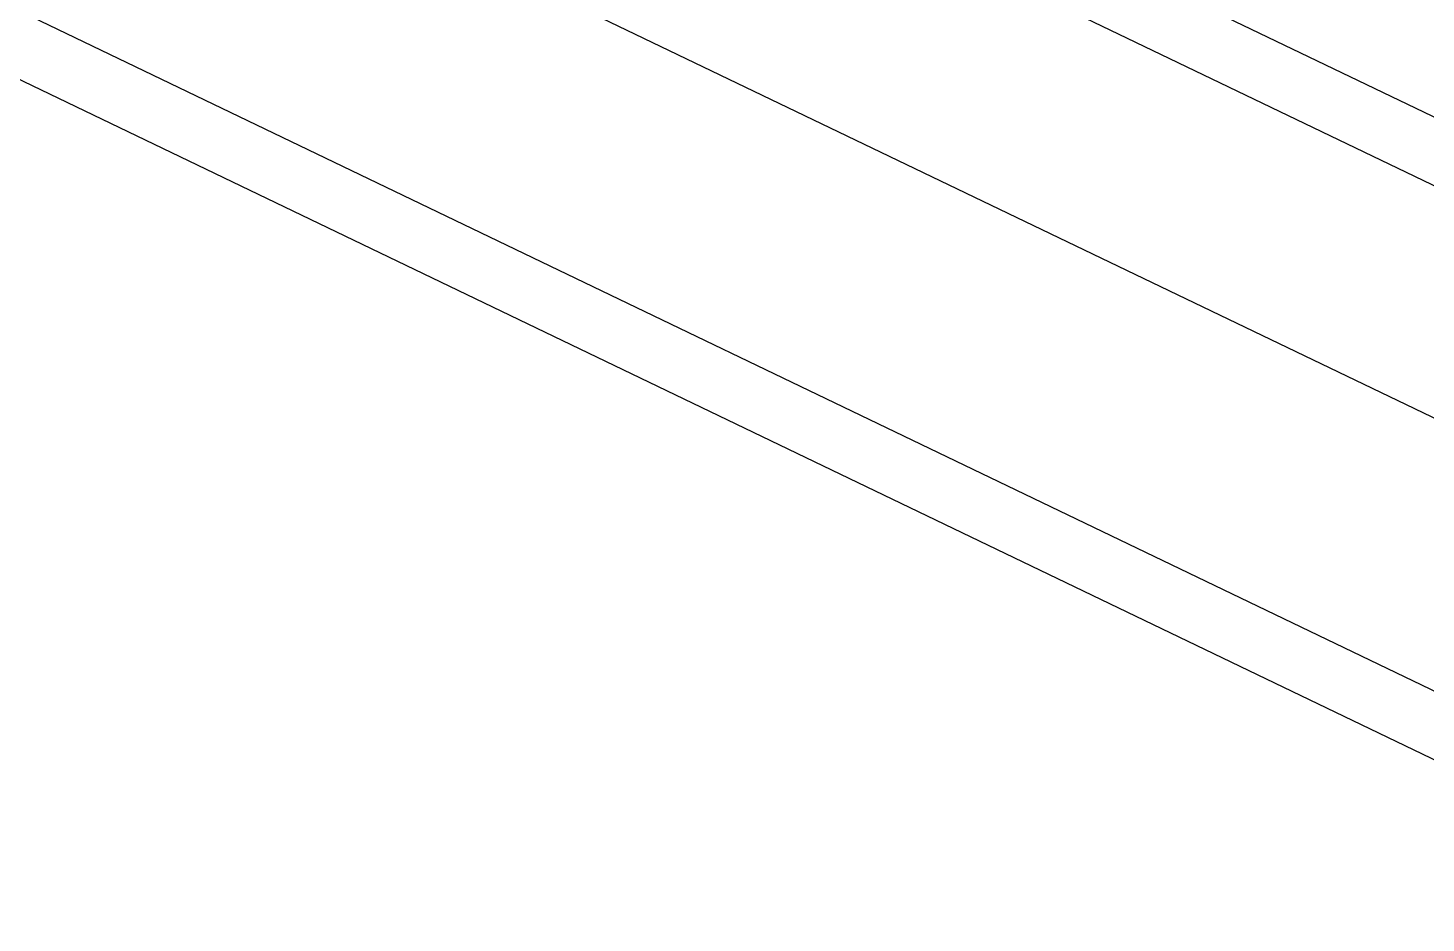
# Model space of a CAD drawing. Extents: x 0 to 420, y 0 to 297.
# Drawn here: x 188.87 to 196.19, y 116.95 to 121.63 of the extents above; entities that cross this region are included whole.
import ezdxf

# ---------------------------------------------------------------- set-up
doc = ezdxf.new("R2010")
doc.units = 0
doc.header["$LTSCALE"] = 23.1
doc.layers.add('40000_ISO', color=7, linetype='CONTINUOUS')

msp = doc.modelspace()

# ---------------------------------------------------------------- linework, layer by layer
at = {"layer": '40000_ISO', "color": 7, "linetype": 'CONTINUOUS'}
for p, q in [((151.239, 142.7894), (204.6505, 117.1157)), ((151.4456, 142.3318), (204.8571, 116.6581)), ((210.0891, 111.4974), (156.6777, 137.171)), ((156.8843, 136.7134), (210.2957, 111.0398)), ((191.5296, 121.8474), (207.6683, 114.0899))]:
    msp.add_line(p, q, dxfattribs=at)

doc.saveas('drawing.dxf')
